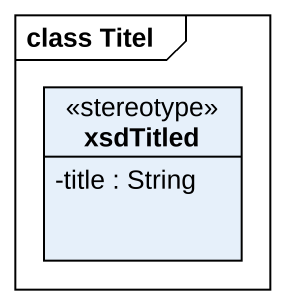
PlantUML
@startuml
mainframe class Titel
hide circle
hide empty members
skinparam classAttributeIconSize 0
class xsdTitled <<stereotype>> {
  -title : String
}
@enduml
